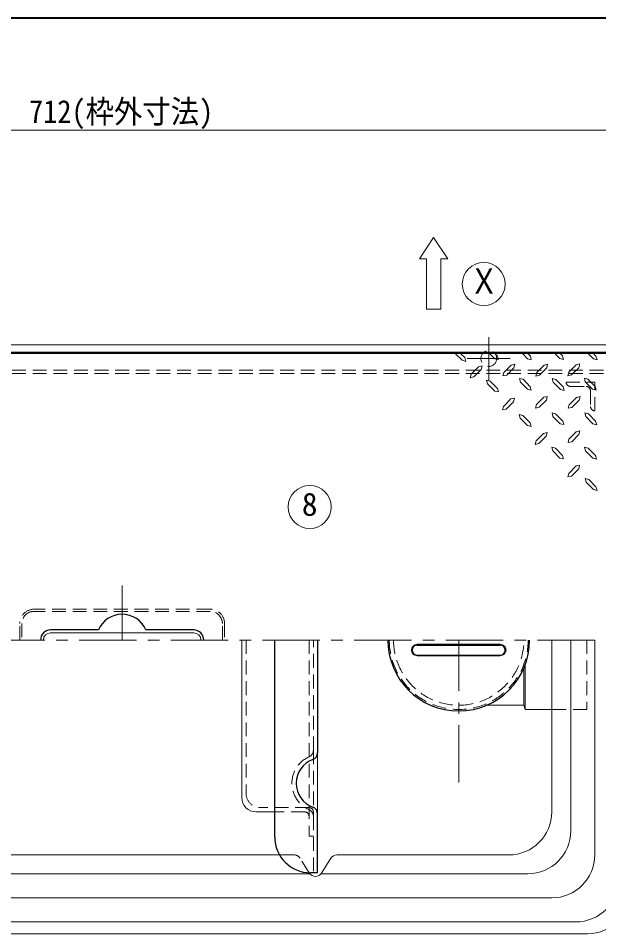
# Model space of a CAD drawing. Units: millimetres at full size, sheet at 1:8; details may follow other scales. Extents: x -1680 to 1560, y -1128 to 1120.
# Drawn here: x -838 to -433, y 481 to 1120 of the extents above; entities that cross this region are included whole.
import ezdxf
from ezdxf.enums import TextEntityAlignment as Align

# ---------------------------------------------------------------- set-up
doc = ezdxf.new("R2010")
doc.units = ezdxf.units.MM
doc.header["$LTSCALE"] = 8
doc.linetypes.add('CHAIN1', pattern=[8, 5, -1, 1, -1])
doc.linetypes.add('DASHED1', pattern=[1.8, 1.2, -0.6])
doc.layers.add('0-0_ﾚｲﾔ1', color=4, linetype='Continuous', lineweight=9)
doc.styles.add('ＭＳ ゴシック', font='')
doc.styles.get('ＭＳ ゴシック').set_extended_font_data('MS Gothic')

msp = doc.modelspace()

# ---------------------------------------------------------------- linework, layer by layer
at = {"layer": '0-0_ﾚｲﾔ1', "color": 1, "lineweight": 40}
msp.add_line((1559.723, 1119.721), (-1680.277, 1119.721), dxfattribs=at)
at = {"layer": '0-0_ﾚｲﾔ1'}
for p, q in [((-1121.277, 1041.721), (-409.277, 1041.721)), ((-532.835, 885.721), (-527.978, 880.98)), ((-508.692, 885.721), (-505.076, 882.105)), ((-502.505, 881.462), (-505.076, 882.105)), ((-504.996, 885.721), (-503.228, 883.953)), ((-503.228, 883.953), (-502.505, 881.462)), ((-485.791, 885.721), (-482.175, 882.105)), ((-479.603, 881.381), (-482.175, 882.105)), ((-482.014, 885.721), (-480.246, 883.953)), ((-480.246, 883.953), (-479.603, 881.381)), ((-463.155, 885.721), (-459.755, 882.185)), ((-457.183, 881.542), (-459.755, 882.185)), ((-459.514, 885.721), (-457.826, 884.033)), ((-457.826, 884.033), (-457.183, 881.542)), ((-439.907, 885.721), (-436.291, 882.105)), ((-433.719, 881.381), (-436.291, 882.105)), ((-436.21, 885.721), (-434.442, 883.953)), ((-434.442, 883.953), (-433.719, 881.381)), ((-496.8, 870.694), (-491.737, 875.756)), ((-473.898, 870.614), (-468.835, 875.676)), ((-451.478, 870.774), (-446.416, 875.837)), ((-521.63, 871.337), (-522.273, 868.846)), ((-519.701, 869.489), (-522.273, 868.846)), ((-519.701, 869.489), (-514.639, 874.551)), ((-498.728, 872.542), (-499.371, 870.051)), ((-496.8, 870.694), (-499.371, 870.051)), ((-475.826, 872.462), (-476.469, 869.971)), ((-473.898, 870.614), (-476.469, 869.971)), ((-453.407, 872.622), (-454.05, 870.131)), ((-451.478, 870.774), (-454.05, 870.131)), ((-510.139, 864.587), (-510.782, 867.158)), ((-508.291, 866.515), (-510.782, 867.158)), ((-510.139, 864.587), (-505.076, 859.524)), ((-508.291, 866.515), (-503.228, 861.372)), ((-487.237, 865.792), (-487.88, 868.364)), ((-485.389, 867.721), (-487.88, 868.364)), ((-487.237, 865.792), (-482.175, 860.73)), ((-485.389, 867.721), (-480.326, 862.578)), ((-464.335, 865.712), (-464.978, 868.283)), ((-462.487, 867.64), (-464.978, 868.283)), ((-464.335, 865.712), (-459.273, 860.649)), ((-462.487, 867.64), (-457.425, 862.497)), ((-441.916, 865.872), (-442.558, 868.444)), ((-440.067, 867.801), (-442.558, 868.444)), ((-441.916, 865.872), (-436.853, 860.81)), ((-440.067, 867.801), (-435.005, 862.658)), ((-435.005, 862.658), (-434.282, 860.167)), ((-502.505, 858.881), (-505.076, 859.524)), ((-503.228, 861.372), (-502.505, 858.881)), ((-479.603, 860.087), (-482.175, 860.73)), ((-480.326, 862.578), (-479.603, 860.087)), ((-456.701, 860.006), (-459.273, 860.649)), ((-457.425, 862.497), (-456.701, 860.006)), ((-434.282, 860.167), (-436.853, 860.81)), ((-497.041, 846.989), (-491.978, 852.051)), ((-476.067, 850.042), (-476.71, 847.551)), ((-474.139, 848.194), (-469.076, 853.256)), ((-453.166, 849.962), (-453.808, 847.471)), ((-451.237, 848.114), (-446.175, 853.176)), ((-498.969, 848.837), (-499.612, 846.346)), ((-497.041, 846.989), (-499.612, 846.346)), ((-474.139, 848.194), (-476.71, 847.551)), ((-464.496, 841.765), (-465.139, 844.337)), ((-462.648, 843.694), (-465.139, 844.337)), ((-462.648, 843.694), (-457.585, 838.551)), ((-451.237, 848.114), (-453.808, 847.471)), ((-441.594, 841.685), (-442.237, 844.256)), ((-439.746, 843.614), (-442.237, 844.256)), ((-439.746, 843.614), (-434.683, 838.471)), ((-487.398, 840.56), (-488.041, 843.131)), ((-485.55, 842.489), (-488.041, 843.131)), ((-487.398, 840.56), (-482.335, 835.497)), ((-485.55, 842.489), (-480.487, 837.346)), ((-480.487, 837.346), (-479.764, 834.855)), ((-464.496, 841.765), (-459.433, 836.703)), ((-457.585, 838.551), (-456.862, 836.06)), ((-441.594, 841.685), (-436.532, 836.622)), ((-434.683, 838.471), (-433.96, 835.98)), ((-479.764, 834.855), (-482.335, 835.497)), ((-456.862, 836.06), (-459.433, 836.703)), ((-433.96, 835.98), (-436.532, 836.622)), ((-476.228, 824.81), (-476.871, 822.319)), ((-474.3, 822.962), (-469.237, 828.024)), ((-453.326, 826.015), (-453.969, 823.524)), ((-451.398, 824.167), (-446.335, 829.23)), ((-474.3, 822.962), (-476.871, 822.319)), ((-464.657, 817.819), (-465.3, 820.39)), ((-462.808, 819.747), (-465.3, 820.39)), ((-462.808, 819.747), (-457.746, 814.605)), ((-451.398, 824.167), (-453.969, 823.524)), ((-441.755, 817.739), (-442.398, 820.31)), ((-439.907, 819.667), (-442.398, 820.31)), ((-439.907, 819.667), (-434.844, 814.524)), ((-464.657, 817.819), (-459.594, 812.756)), ((-457.023, 812.114), (-459.594, 812.756)), ((-457.746, 814.605), (-457.023, 812.114)), ((-441.755, 817.739), (-436.692, 812.676)), ((-434.121, 812.033), (-436.692, 812.676)), ((-434.844, 814.524), (-434.121, 812.033)), ((-451.558, 800.221), (-446.496, 805.283)), ((-453.487, 802.069), (-454.13, 799.578)), ((-451.558, 800.221), (-454.13, 799.578)), ((-439.505, 797.73), (-442.076, 798.372)), ((-441.353, 795.801), (-442.076, 798.372)), ((-441.353, 795.801), (-436.291, 790.819)), ((-439.505, 797.73), (-434.442, 792.667)), ((-434.442, 792.667), (-433.719, 790.096)), ((-433.719, 790.096), (-436.291, 790.819)), ((-681.777, 685.721), (-681.777, 575.721)), ((-452.066, 552.509), (-452.066, 685.721)), ((-559.291, 682.721), (-501.263, 682.721)), ((-559.291, 674.721), (-501.263, 674.721)), ((-483.777, 668.75), (-483.777, 637.221)), ((-510.784, 640.221), (-484.777, 640.221)), ((-465.277, 637.221), (-483.777, 637.221)), ((-628.777, 564.361), (-628.777, 607.081)), ((-671.777, 565.721), (-658.777, 565.721)), ((-634.109, 522.509), (-896.445, 522.509)), ((-482.066, 522.509), (-626.445, 522.509)), ((-448.489, 488.932), (-1082.066, 488.932))]:
    msp.add_line(p, q, dxfattribs=at)
at = {"layer": '0-0_ﾚｲﾔ1', "color": 7, "lineweight": 18}
for p, q in [((-547.777, 966.721), (-557.777, 951.721)), ((-537.777, 951.721), (-547.777, 966.721)), ((-552.777, 951.721), (-557.777, 951.721)), ((-537.777, 951.721), (-542.777, 951.721)), ((-542.777, 951.721), (-542.777, 916.721)), ((-409.277, 891.721), (-1121.277, 891.721)), ((-414.277, 886.721), (-1116.277, 886.721)), ((-715.277, 690.721), (-815.277, 690.721)), ((-465.277, 565.721), (-465.277, 685.721)), ((-655.428, 535.721), (-874.877, 535.721)), ((-619.502, 533.395), (-626.052, 523.046)), ((-615.277, 535.721), (-495.277, 535.721)), ((-634.621, 523.235), (-634.502, 523.046)), ((-440.277, 480.721), (-1090.277, 480.721))]:
    msp.add_line(p, q, dxfattribs=at)
at = {"layer": '0-0_ﾚｲﾔ1', "linetype": 'CHAIN1'}
for p, q in [((-509.277, 867.221), (-509.277, 897.221)), ((-494.277, 882.221), (-524.277, 882.221)), ((-765.277, 723.721), (-765.277, 685.721)), ((-1371.277, 685.721), (-110.277, 685.721)), ((-530.277, 586.221), (-530.277, 685.721))]:
    msp.add_line(p, q, dxfattribs=at)
at = {"layer": '0-0_ﾚｲﾔ1', "color": 5, "lineweight": 25}
for p, q in [((-415.277, 885.721), (-1115.277, 885.721)), ((-781.86, 692.721), (-815.277, 692.721)), ((-715.277, 692.721), (-748.694, 692.721)), ((-658.777, 548.221), (-658.777, 685.721)), ((-628.777, 685.721), (-628.777, 607.081)), ((-559.291, 682.221), (-501.263, 682.221)), ((-559.291, 675.221), (-501.263, 675.221)), ((-628.777, 523.221), (-628.777, 564.361)), ((-628.777, 523.221), (-633.777, 523.221))]:
    msp.add_line(p, q, dxfattribs=at)
at = {"layer": '0-0_ﾚｲﾔ1', "linetype": 'DASHED1'}
for p, q in [((-429.277, 874.021), (-1101.277, 874.021)), ((-429.277, 871.721), (-1101.277, 871.721)), ((-678.777, 685.721), (-678.777, 578.721)), ((-634.777, 685.721), (-634.777, 548.721)), ((-440.777, 685.721), (-440.777, 637.221)), ((-440.777, 637.221), (-465.277, 637.221)), ((-631.777, 608.77), (-631.777, 562.672)), ((-634.777, 568.721), (-668.777, 568.721)), ((-637.777, 565.721), (-658.777, 565.721)), ((-634.777, 548.721), (-631.777, 548.721)), ((-645.277, 535.721), (-655.428, 535.721)), ((-634.621, 523.235), (-641.052, 533.395))]:
    msp.add_line(p, q, dxfattribs=at)
at = {"layer": '0-0_ﾚｲﾔ1', "color": 7, "linetype": 'DASHED1', "lineweight": 18}
for p, q in [((-455.277, 865.721), (-435.277, 865.721)), ((-452.277, 862.721), (-441.277, 862.721)), ((-435.277, 845.721), (-435.277, 865.721)), ((-438.277, 859.721), (-438.277, 848.721)), ((-703.777, 707.221), (-826.777, 707.221)), ((-703.777, 705.721), (-826.777, 705.721)), ((-836.777, 685.721), (-836.777, 697.221)), ((-835.277, 697.221), (-835.277, 685.721)), ((-695.277, 685.721), (-695.277, 697.221)), ((-693.777, 697.221), (-693.777, 685.721)), ((-631.777, 608.77), (-631.777, 685.721)), ((-631.777, 562.672), (-631.777, 523.221))]:
    msp.add_line(p, q, dxfattribs=at)
at = {"layer": '0-0_ﾚｲﾔ1', "color": 3, "lineweight": 18}
for p, q in [((-435.277, 535.721), (-435.277, 685.721)), ((-465.277, 505.721), (-1065.277, 505.721))]:
    msp.add_line(p, q, dxfattribs=at)
at = {"layer": '0-0_ﾚｲﾔ1', "color": 7, "lineweight": 18}
msp.add_lwpolyline([(-552.777, 951.721), (-552.777, 916.721), (-542.777, 916.721)], dxfattribs=at)
at = {"layer": '0-0_ﾚｲﾔ1'}
for points in [[(-529.023, 885.721), (-526.13, 882.828), (-525.407, 880.256), (-527.978, 880.98)], [(-521.63, 871.337), (-516.487, 876.48), (-513.996, 877.122), (-514.639, 874.551)], [(-498.728, 872.542), (-493.585, 877.685), (-491.094, 878.328), (-491.737, 875.756)], [(-475.826, 872.462), (-470.683, 877.605), (-468.192, 878.247), (-468.835, 875.676)], [(-453.407, 872.622), (-448.264, 877.765), (-445.773, 878.408), (-446.416, 875.837)], [(-498.969, 848.837), (-493.826, 853.98), (-491.335, 854.622), (-491.978, 852.051)], [(-476.067, 850.042), (-470.925, 855.185), (-468.433, 855.828), (-469.076, 853.256)], [(-453.166, 849.962), (-448.023, 855.105), (-445.532, 855.747), (-446.175, 853.176)], [(-453.326, 826.015), (-448.183, 831.158), (-445.692, 831.801), (-446.335, 829.23)], [(-476.228, 824.81), (-471.085, 829.953), (-468.594, 830.596), (-469.237, 828.024)], [(-453.487, 802.069), (-448.344, 807.212), (-445.853, 807.855), (-446.496, 805.283)], [(-484.777, 666.227), (-484.777, 640.221), (-483.777, 637.221)]]:
    msp.add_lwpolyline(points, dxfattribs=at)
at = {"layer": '0-0_ﾚｲﾔ1', "color": 7, "lineweight": 18}
for centre in [(-512.777, 934.221), (-634.325, 778.592)]:
    msp.add_circle(centre, 15, dxfattribs=at)
at = {"layer": '0-0_ﾚｲﾔ1', "linetype": 'DASHED1'}
msp.add_circle((-509.277, 882.221), 5.5, dxfattribs=at)
at = {"layer": '0-0_ﾚｲﾔ1', "color": 7, "linetype": 'DASHED1', "lineweight": 18}
for centre, radius, start, end in [((-452.277, 865.721), 3, 180, 270), ((-441.277, 859.721), 3, 0, 90), ((-435.277, 848.721), 3, 180, 270), ((-826.777, 697.221), 10, 90, 180), ((-826.777, 697.221), 8.5, 90, 180), ((-703.777, 697.221), 10, 0, 90), ((-703.777, 697.221), 8.5, 0, 90), ((-530.277, 685.721), 48.5, 180, 0), ((-530.277, 685.721), 45.5, 180, 0), ((-636.777, 608.77), 5, 293.88854, 0), ((-626.569, 585.721), 20.208, 113.88854, 246.11146), ((-636.777, 562.672), 5, 0, 66.11146)]:
    msp.add_arc(centre, radius, start, end, dxfattribs=at)
at = {"layer": '0-0_ﾚｲﾔ1', "color": 5, "lineweight": 25}
for centre, radius, start, end in [((-765.277, 685.721), 18, 22.88538, 157.11462), ((-815.277, 685.721), 7, 90, 180), ((-715.277, 685.721), 7, 0, 90), ((-530.277, 685.721), 49.5, 180, 0), ((-559.291, 678.721), 3.5, 90, 270), ((-501.263, 678.721), 3.5, 270, 90), ((-633.777, 607.081), 5, 289.84334, 0), ((-626.069, 585.721), 17.708, 109.84334, 250.15666), ((-633.777, 564.361), 5, 0, 70.15666), ((-633.777, 548.221), 25, 180, 270)]:
    msp.add_arc(centre, radius, start, end, dxfattribs=at)
at = {"layer": '0-0_ﾚｲﾔ1', "color": 7, "lineweight": 18}
for centre, radius, start, end in [((-815.277, 685.721), 5, 90, 180), ((-715.277, 685.721), 5, 0, 90), ((-495.277, 565.721), 30, 270, 0), ((-615.277, 530.721), 5, 90, 147.66647), ((-630.277, 525.721), 5, 212.33353, 327.66647), ((-440.277, 510.721), 30, 270, 0)]:
    msp.add_arc(centre, radius, start, end, dxfattribs=at)
at = {"layer": '0-0_ﾚｲﾔ1'}
for centre, radius, start, end in [((-559.291, 678.721), 4, 90, 270), ((-501.263, 678.721), 4, 270, 90), ((-671.777, 575.721), 10, 180, 270), ((-482.066, 552.509), 30, 270, 0), ((-448.489, 518.932), 30, 270, 0)]:
    msp.add_arc(centre, radius, start, end, dxfattribs=at)
at = {"layer": '0-0_ﾚｲﾔ1', "linetype": 'DASHED1'}
for centre, radius, start, end in [((-668.777, 578.721), 10, 180, 270), ((-634.777, 565.721), 3, 0, 90), ((-637.777, 562.721), 3, 0, 90), ((-645.277, 530.721), 5, 32.33353, 90)]:
    msp.add_arc(centre, radius, start, end, dxfattribs=at)
at = {"layer": '0-0_ﾚｲﾔ1', "color": 3, "lineweight": 18}
msp.add_arc((-465.277, 535.721), 30, 270, 0, dxfattribs=at)

# ---------------------------------------------------------------- texts
at = {"layer": '0-0_ﾚｲﾔ1', "color": 7, "style": 'ＭＳ ゴシック'}
for s, height, width, p in [('712(枠外寸法)', 16.13, 0.9, (-830.277, 1041.721)), ('Ｘ', 17.6, 0.85, (-522.777, 922.221))]:
    msp.add_text(s, height=height, dxfattribs=dict(at, width=width)).set_placement(p, align=Align.BOTTOM_LEFT)
msp.add_text('8', height=16.13, dxfattribs=at).set_placement((-639.825, 767.592), align=Align.BOTTOM_LEFT)

doc.saveas('drawing.dxf')
